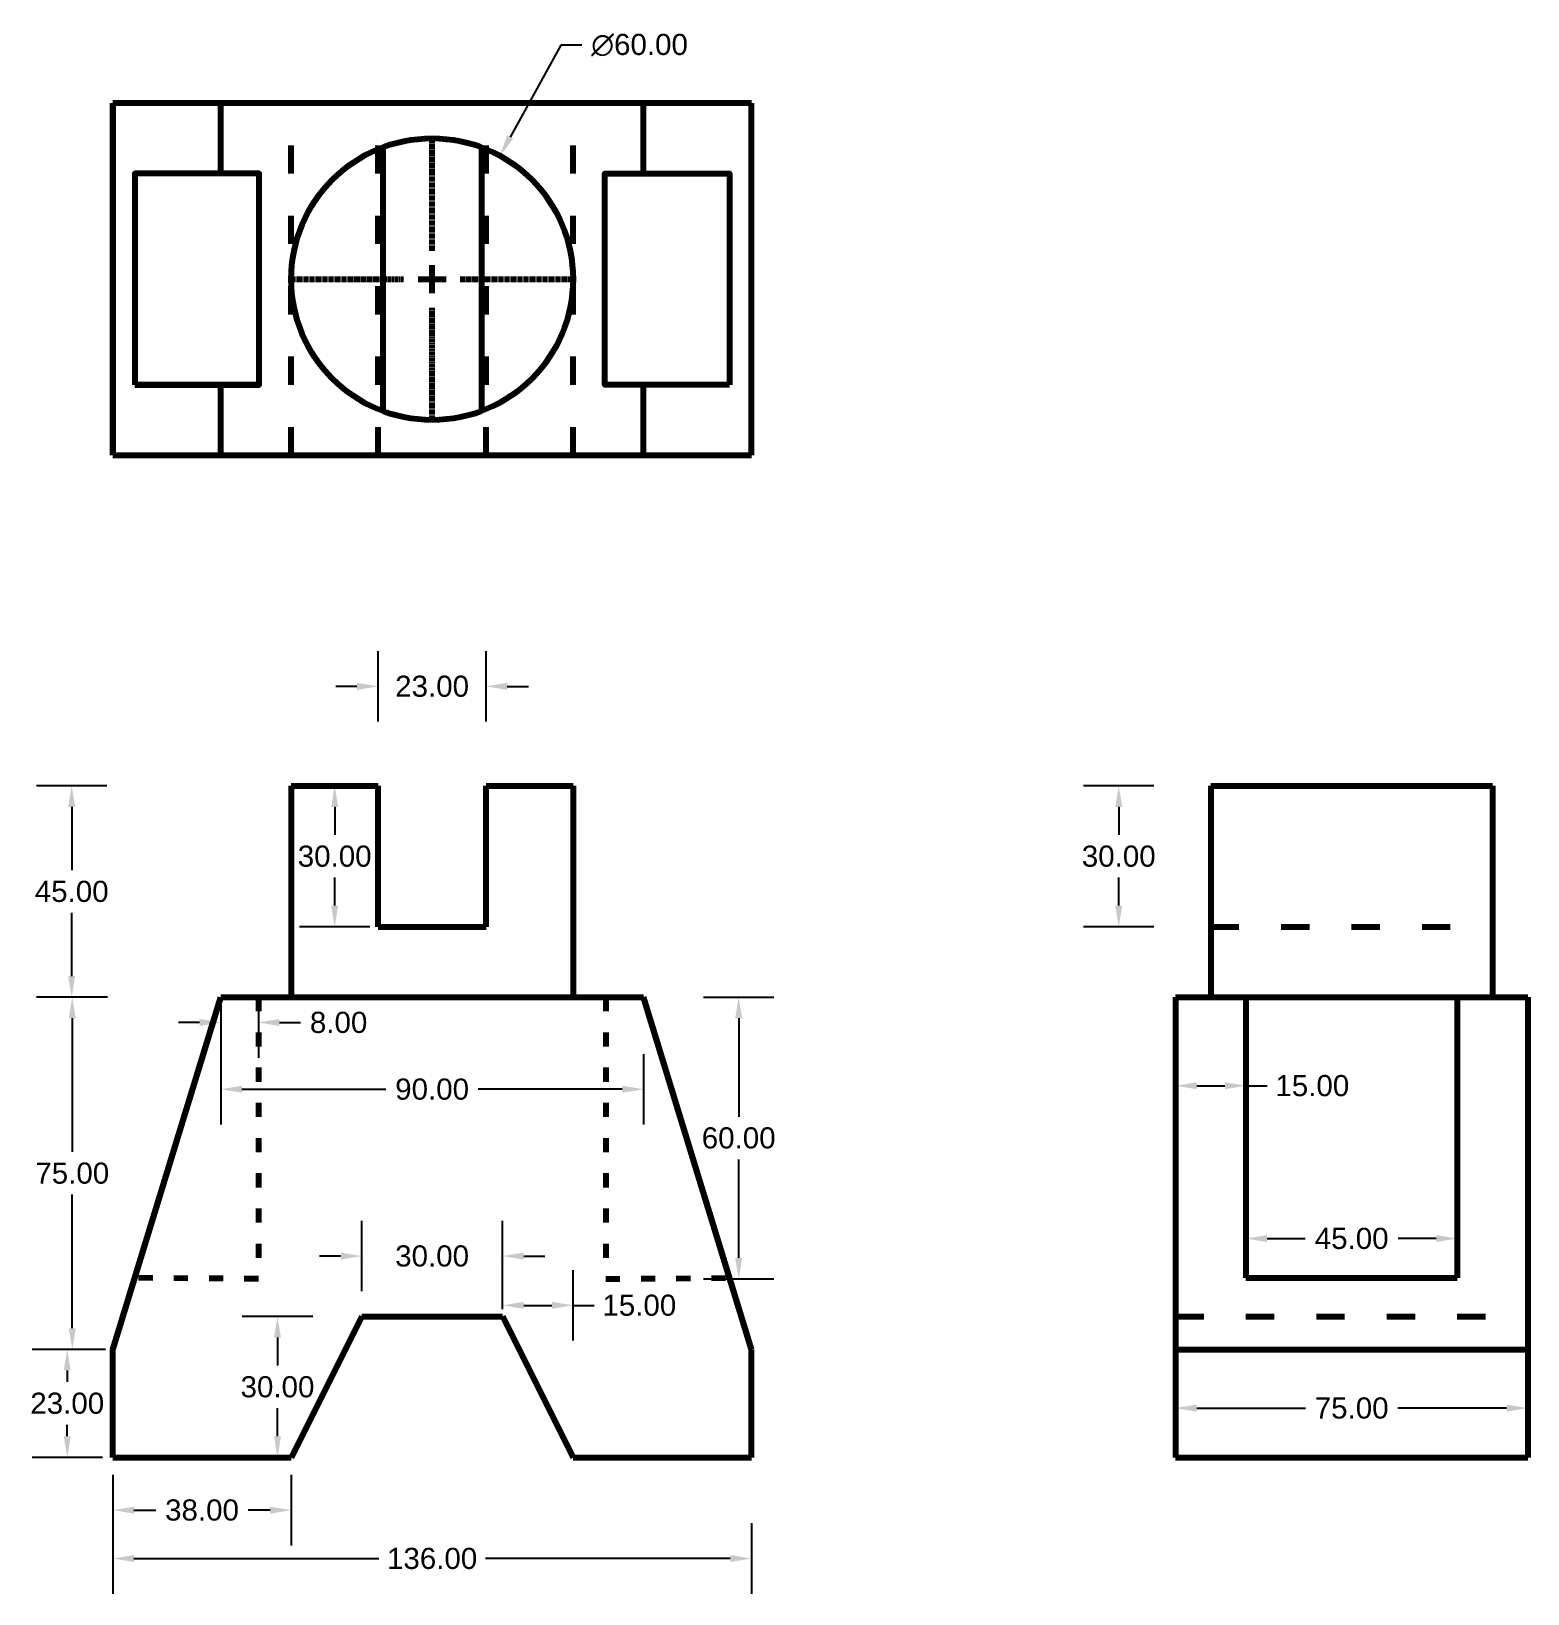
# Model space of a CAD drawing. Header units: inches. Extents: x 4546 to 4864, y -31 to 302.
import ezdxf

# ---------------------------------------------------------------- set-up
doc = ezdxf.new("R2010")
doc.units = ezdxf.units.IN
doc.header["$LTSCALE"] = 0.5
doc.header["$MEASUREMENT"] = 0
doc.header["$PDMODE"] = 35
doc.linetypes.add('ACAD_ISO03W100', pattern=[30, 12, -18])
doc.linetypes.add('CENTER2', pattern=[1.125, 0.75, -0.125, 0.125, -0.125])
doc.styles.get("Standard").update_dxf_attribs({"font": 'arial.ttf'})
doc.dimstyles.new('ggg', dxfattribs={"dimscale": 25, "dimtxt": 0.18, "dimasz": 0.18, "dimexe": 0.3, "dimexo": 0.0625, "dimgap": 0.09, "dimtad": 0, "dimtih": 1, "dimtoh": 1, "dimzin": 0, "dimdsep": 46, "dimtxsty": 'Standard', "dimcen": 0.09, "dimadec": 0, "dimazin": 0, "dimtfac": 1, "dimtofl": 0, "dimtmove": 0, "dimatfit": 3, "dimfxl": 0.3, "dimfxlon": 1, "dimtolj": 1, "dimtzin": 0, "dimarcsym": 0})

# ---------------------------------------------------------------- blocks, each defined once
blk = doc.blocks.new('*U0')
at = {"color": 0, "linetype": 'CENTER2', "lineweight": 100, "transparency": 16777216}
for p, q in [((0, 6), (0, 30.12)), ((-30.12, 0), (-6, 0)), ((6, 0), (30.12, 0)), ((0, -30.12), (0, -6))]:
    blk.add_line(p, q, dxfattribs=at)
at = {"color": 0, "linetype": 'Continuous', "lineweight": 100, "transparency": 16777216}
for p, q in [((-3, 0), (3, 0)), ((0, -3), (0, 3))]:
    blk.add_line(p, q, dxfattribs=at)
blk = doc.blocks.new('*D1')
at = {"color": 0, "lineweight": -2, "transparency": 16777216}
for p, q in [((4616.11, 33.84), (4616.11, 48.84)), ((4646.11, 33.84), (4646.11, 48.84)), ((4611.61, 41.34), (4607.11, 41.34)), ((4650.61, 41.34), (4655.11, 41.34))]:
    blk.add_line(p, q, dxfattribs=at)
at = {"color": 0, "lineweight": 100, "transparency": 16777216}
for points in [[(4611.61, 42.09), (4611.61, 40.59), (4616.11, 41.34)], [(4650.61, 42.09), (4650.61, 40.59), (4646.11, 41.34)]]:
    blk.add_solid(points, dxfattribs=at)
at = {"layer": 'Defpoints', "color": 0, "lineweight": 100, "transparency": 16777216}
for p in [(4646.11, 41.34), (4616.11, 28.48), (4646.11, 28.48)]:
    blk.add_point(p, dxfattribs=at)
at = {"color": 0, "lineweight": 100, "transparency": 16777216, "insert": (4631.11, 41.34), "char_height": 4.5, "attachment_point": 5}
blk.add_mtext('\\A1;30.00', dxfattribs=at)
blk = doc.blocks.new('*D2')
at = {"color": 0, "lineweight": -2, "transparency": 16777216}
for p, q in [((4563.11, -5.26), (4563.11, -20.26)), ((4601.11, -5.26), (4601.11, -20.26)), ((4567.61, -12.76), (4572.28, -12.76)), ((4596.61, -12.76), (4591.94, -12.76))]:
    blk.add_line(p, q, dxfattribs=at)
at = {"color": 0, "lineweight": 100, "transparency": 16777216}
for points in [[(4567.61, -12.01), (4567.61, -13.51), (4563.11, -12.76)], [(4596.61, -12.01), (4596.61, -13.51), (4601.11, -12.76)]]:
    blk.add_solid(points, dxfattribs=at)
at = {"layer": 'Defpoints', "color": 0, "lineweight": 100, "transparency": 16777216}
for p in [(4563.11, -1.52), (4601.11, -1.52), (4601.11, -12.76)]:
    blk.add_point(p, dxfattribs=at)
at = {"color": 0, "lineweight": 100, "transparency": 16777216, "insert": (4582.11, -12.76), "char_height": 4.5, "attachment_point": 5}
blk.add_mtext('\\A1;38.00', dxfattribs=at)
blk = doc.blocks.new('*D3')
at = {"color": 0, "lineweight": -2, "transparency": 16777216}
for p, q in [((4563.11, -15.57), (4563.11, -30.57)), ((4699.11, -15.57), (4699.11, -30.57)), ((4567.61, -23.07), (4619.74, -23.07)), ((4694.61, -23.07), (4642.48, -23.07))]:
    blk.add_line(p, q, dxfattribs=at)
at = {"color": 0, "lineweight": 100, "transparency": 16777216}
for points in [[(4567.61, -22.32), (4567.61, -23.82), (4563.11, -23.07)], [(4694.61, -22.32), (4694.61, -23.82), (4699.11, -23.07)]]:
    blk.add_solid(points, dxfattribs=at)
at = {"layer": 'Defpoints', "color": 0, "lineweight": 100, "transparency": 16777216}
for p in [(4563.11, -1.52), (4699.11, -1.52), (4699.11, -23.07)]:
    blk.add_point(p, dxfattribs=at)
at = {"color": 0, "lineweight": 100, "transparency": 16777216, "insert": (4631.11, -23.07), "char_height": 4.5, "attachment_point": 5}
blk.add_mtext('\\A1;136.00', dxfattribs=at)
blk = doc.blocks.new('*D4')
at = {"color": 0, "lineweight": -2, "transparency": 16777216}
for p, q in [((4560.91, 21.48), (4545.91, 21.48)), ((4553.41, 16.98), (4553.41, 14.53)), ((4553.41, 2.98), (4553.41, 5.43)), ((4560.91, -1.52), (4545.91, -1.52))]:
    blk.add_line(p, q, dxfattribs=at)
at = {"color": 0, "lineweight": 100, "transparency": 16777216}
for points in [[(4552.66, 16.98), (4554.16, 16.98), (4553.41, 21.48)], [(4552.66, 2.98), (4554.16, 2.98), (4553.41, -1.52)]]:
    blk.add_solid(points, dxfattribs=at)
at = {"layer": 'Defpoints', "color": 0, "lineweight": 100, "transparency": 16777216}
for p in [(4553.41, 21.48), (4563.11, 21.48), (4563.11, -1.52)]:
    blk.add_point(p, dxfattribs=at)
at = {"color": 0, "lineweight": 100, "transparency": 16777216, "insert": (4553.41, 9.98), "char_height": 4.5, "attachment_point": 5}
blk.add_mtext('\\A1;23.00', dxfattribs=at)
blk = doc.blocks.new('*D5')
at = {"color": 0, "lineweight": -2, "transparency": 16777216}
for p, q in [((4561.98, 96.48), (4546.98, 96.48)), ((4554.48, 91.98), (4554.48, 63.53)), ((4554.48, 25.98), (4554.48, 54.43)), ((4561.55, 21.48), (4546.98, 21.48))]:
    blk.add_line(p, q, dxfattribs=at)
at = {"color": 0, "lineweight": 100, "transparency": 16777216}
for points in [[(4553.73, 91.98), (4555.23, 91.98), (4554.48, 96.48)], [(4553.73, 25.98), (4555.23, 25.98), (4554.48, 21.48)]]:
    blk.add_solid(points, dxfattribs=at)
at = {"layer": 'Defpoints', "color": 0, "lineweight": 100, "transparency": 16777216}
for p in [(4554.48, 96.48), (4586.11, 96.48), (4563.11, 21.48)]:
    blk.add_point(p, dxfattribs=at)
at = {"color": 0, "lineweight": 100, "transparency": 16777216, "insert": (4554.48, 58.98), "char_height": 4.5, "attachment_point": 5}
blk.add_mtext('\\A1;75.00', dxfattribs=at)
blk = doc.blocks.new('*D6')
at = {"color": 0, "lineweight": -2, "transparency": 16777216}
for p, q in [((4561.86, 141.48), (4546.86, 141.48)), ((4554.36, 136.98), (4554.36, 123.53)), ((4554.36, 100.98), (4554.36, 114.43)), ((4561.86, 96.48), (4546.86, 96.48))]:
    blk.add_line(p, q, dxfattribs=at)
at = {"color": 0, "lineweight": 100, "transparency": 16777216}
for points in [[(4553.61, 136.98), (4555.11, 136.98), (4554.36, 141.48)], [(4553.61, 100.98), (4555.11, 100.98), (4554.36, 96.48)]]:
    blk.add_solid(points, dxfattribs=at)
at = {"layer": 'Defpoints', "color": 0, "lineweight": 100, "transparency": 16777216}
for p in [(4554.36, 141.48), (4601.11, 141.48), (4586.11, 96.48)]:
    blk.add_point(p, dxfattribs=at)
at = {"color": 0, "lineweight": 100, "transparency": 16777216, "insert": (4554.36, 118.98), "char_height": 4.5, "attachment_point": 5}
blk.add_mtext('\\A1;45.00', dxfattribs=at)
blk = doc.blocks.new('*D7')
at = {"color": 0, "lineweight": -2, "transparency": 16777216}
for p, q in [((4619.61, 155.17), (4619.61, 170.17)), ((4642.61, 155.17), (4642.61, 170.17)), ((4615.11, 162.67), (4610.61, 162.67)), ((4647.11, 162.67), (4651.61, 162.67))]:
    blk.add_line(p, q, dxfattribs=at)
at = {"color": 0, "lineweight": 100, "transparency": 16777216}
for points in [[(4615.11, 163.42), (4615.11, 161.92), (4619.61, 162.67)], [(4647.11, 163.42), (4647.11, 161.92), (4642.61, 162.67)]]:
    blk.add_solid(points, dxfattribs=at)
at = {"layer": 'Defpoints', "color": 0, "lineweight": 100, "transparency": 16777216}
for p in [(4642.61, 162.67), (4619.61, 111.48), (4642.61, 111.48)]:
    blk.add_point(p, dxfattribs=at)
at = {"color": 0, "lineweight": 100, "transparency": 16777216, "insert": (4631.11, 162.67), "char_height": 4.5, "attachment_point": 5}
blk.add_mtext('\\A1;23.00', dxfattribs=at)
blk = doc.blocks.new('*D8')
at = {"color": 0, "lineweight": -2, "transparency": 16777216}
for p, q in [((4617.86, 141.48), (4602.86, 141.48)), ((4610.36, 136.98), (4610.36, 131.03)), ((4610.36, 115.98), (4610.36, 121.93)), ((4617.86, 111.48), (4602.86, 111.48))]:
    blk.add_line(p, q, dxfattribs=at)
at = {"color": 0, "lineweight": 100, "transparency": 16777216}
for points in [[(4609.61, 136.98), (4611.11, 136.98), (4610.36, 141.48)], [(4609.61, 115.98), (4611.11, 115.98), (4610.36, 111.48)]]:
    blk.add_solid(points, dxfattribs=at)
at = {"layer": 'Defpoints', "color": 0, "lineweight": 100, "transparency": 16777216}
for p in [(4610.36, 141.48), (4619.61, 141.48), (4619.61, 111.48)]:
    blk.add_point(p, dxfattribs=at)
at = {"color": 0, "lineweight": 100, "transparency": 16777216, "insert": (4610.36, 126.48), "char_height": 4.5, "attachment_point": 5}
blk.add_mtext('\\A1;30.00', dxfattribs=at)
blk = doc.blocks.new('*D9')
at = {"color": 0, "lineweight": -2, "transparency": 16777216}
for p, q in [((4586.11, 84.37), (4586.11, 69.37)), ((4676.11, 84.37), (4676.11, 69.37)), ((4590.61, 76.87), (4621.28, 76.87)), ((4671.61, 76.87), (4640.95, 76.87))]:
    blk.add_line(p, q, dxfattribs=at)
at = {"color": 0, "lineweight": 100, "transparency": 16777216}
for points in [[(4590.61, 77.62), (4590.61, 76.12), (4586.11, 76.87)], [(4671.61, 77.62), (4671.61, 76.12), (4676.11, 76.87)]]:
    blk.add_solid(points, dxfattribs=at)
at = {"layer": 'Defpoints', "color": 0, "lineweight": 100, "transparency": 16777216}
for p in [(4586.11, 96.48), (4676.11, 96.48), (4676.11, 76.87)]:
    blk.add_point(p, dxfattribs=at)
at = {"color": 0, "lineweight": 100, "transparency": 16777216, "insert": (4631.11, 76.87), "char_height": 4.5, "attachment_point": 5}
blk.add_mtext('\\A1;90.00', dxfattribs=at)
blk = doc.blocks.new('*D10')
at = {"color": 0, "lineweight": -2, "transparency": 16777216}
for p, q in [((4605.68, 28.48), (4590.68, 28.48)), ((4598.18, 23.98), (4598.18, 18.03)), ((4598.18, 2.98), (4598.18, 8.93)), ((4599.55, -1.52), (4590.68, -1.52))]:
    blk.add_line(p, q, dxfattribs=at)
at = {"color": 0, "lineweight": 100, "transparency": 16777216}
for points in [[(4597.43, 23.98), (4598.93, 23.98), (4598.18, 28.48)], [(4597.43, 2.98), (4598.93, 2.98), (4598.18, -1.52)]]:
    blk.add_solid(points, dxfattribs=at)
at = {"layer": 'Defpoints', "color": 0, "lineweight": 100, "transparency": 16777216}
for p in [(4598.18, 28.48), (4616.11, 28.48), (4601.11, -1.52)]:
    blk.add_point(p, dxfattribs=at)
at = {"color": 0, "lineweight": 100, "transparency": 16777216, "insert": (4598.18, 13.48), "char_height": 4.5, "attachment_point": 5}
blk.add_mtext('\\A1;30.00', dxfattribs=at)
blk = doc.blocks.new('*D11')
at = {"color": 0, "lineweight": -2, "transparency": 16777216}
for p, q in [((4646.11, 30.04), (4646.11, 38.35)), ((4661.11, 23.35), (4661.11, 38.35)), ((4650.61, 30.85), (4656.61, 30.85)), ((4661.11, 30.85), (4665.61, 30.85))]:
    blk.add_line(p, q, dxfattribs=at)
at = {"color": 0, "lineweight": 100, "transparency": 16777216}
for points in [[(4650.61, 31.6), (4650.61, 30.1), (4646.11, 30.85)], [(4656.61, 31.6), (4656.61, 30.1), (4661.11, 30.85)]]:
    blk.add_solid(points, dxfattribs=at)
at = {"layer": 'Defpoints', "color": 0, "lineweight": 100, "transparency": 16777216}
for p in [(4661.11, 30.85), (4646.11, 28.48), (4661.11, -1.52)]:
    blk.add_point(p, dxfattribs=at)
at = {"color": 0, "lineweight": 100, "transparency": 16777216, "insert": (4675.23, 30.85), "char_height": 4.5, "attachment_point": 5}
blk.add_mtext('\\A1;15.00', dxfattribs=at)
blk = doc.blocks.new('*D12')
at = {"color": 0, "lineweight": -2, "transparency": 16777216}
for p, q in [((4586.11, 94.92), (4586.11, 83.58)), ((4594.11, 94.92), (4594.11, 83.58)), ((4581.61, 91.08), (4577.11, 91.08)), ((4598.61, 91.08), (4603.11, 91.08))]:
    blk.add_line(p, q, dxfattribs=at)
at = {"color": 0, "lineweight": 100, "transparency": 16777216}
for points in [[(4581.61, 91.83), (4581.61, 90.33), (4586.11, 91.08)], [(4598.61, 91.83), (4598.61, 90.33), (4594.11, 91.08)]]:
    blk.add_solid(points, dxfattribs=at)
at = {"layer": 'Defpoints', "color": 0, "lineweight": 100, "transparency": 16777216}
for p in [(4586.11, 96.48), (4594.11, 96.48), (4594.11, 91.08)]:
    blk.add_point(p, dxfattribs=at)
at = {"color": 0, "lineweight": 100, "transparency": 16777216, "insert": (4611.2, 91.08), "char_height": 4.5, "attachment_point": 5}
blk.add_mtext('\\A1;8.00', dxfattribs=at)
blk = doc.blocks.new('*D13')
at = {"color": 0, "lineweight": -2, "transparency": 16777216}
for p, q in [((4658.5, 299.22), (4647.72, 279.62)), ((4663, 299.22), (4658.5, 299.22)), ((4631.11, 247.13), (4631.11, 251.63)), ((4628.86, 249.38), (4633.36, 249.38))]:
    blk.add_line(p, q, dxfattribs=at)
at = {"color": 0, "lineweight": 100, "transparency": 16777216}
blk.add_solid([(4647.07, 279.98), (4648.38, 279.26), (4645.56, 275.67)], dxfattribs=at)
at = {"layer": 'Defpoints', "color": 0, "lineweight": 100, "transparency": 16777216}
for p in [(4645.56, 275.67), (4616.66, 223.09)]:
    blk.add_point(p, dxfattribs=at)
at = {"color": 0, "lineweight": 100, "transparency": 16777216, "insert": (4675.28, 299.22), "char_height": 4.5, "attachment_point": 5}
blk.add_mtext('\\A1;∅60.00', dxfattribs=at)
blk = doc.blocks.new('*D14')
at = {"color": 0, "lineweight": -2, "transparency": 16777216}
for p, q in [((4784.82, 141.48), (4769.82, 141.48)), ((4777.32, 136.98), (4777.32, 131.03)), ((4777.32, 115.98), (4777.32, 121.93)), ((4784.82, 111.48), (4769.82, 111.48))]:
    blk.add_line(p, q, dxfattribs=at)
at = {"color": 0, "lineweight": 100, "transparency": 16777216}
for points in [[(4776.57, 136.98), (4778.07, 136.98), (4777.32, 141.48)], [(4776.57, 115.98), (4778.07, 115.98), (4777.32, 111.48)]]:
    blk.add_solid(points, dxfattribs=at)
at = {"layer": 'Defpoints', "color": 0, "lineweight": 100, "transparency": 16777216}
for p in [(4777.32, 141.48), (4796.92, 141.48), (4796.92, 111.48)]:
    blk.add_point(p, dxfattribs=at)
at = {"color": 0, "lineweight": 100, "transparency": 16777216, "insert": (4777.32, 126.48), "char_height": 4.5, "attachment_point": 5}
blk.add_mtext('\\A1;30.00', dxfattribs=at)
blk = doc.blocks.new('*D15')
at = {"color": 0, "lineweight": -2, "transparency": 16777216}
for p, q in [((4789.42, 82.32), (4789.42, 70.12)), ((4804.42, 82.32), (4804.42, 70.12)), ((4793.92, 77.62), (4799.92, 77.62)), ((4804.42, 77.62), (4808.92, 77.62))]:
    blk.add_line(p, q, dxfattribs=at)
at = {"color": 0, "lineweight": 100, "transparency": 16777216}
for points in [[(4793.92, 78.37), (4793.92, 76.87), (4789.42, 77.62)], [(4799.92, 78.37), (4799.92, 76.87), (4804.42, 77.62)]]:
    blk.add_solid(points, dxfattribs=at)
at = {"layer": 'Defpoints', "color": 0, "lineweight": 100, "transparency": 16777216}
for p in [(4789.42, 83.88), (4804.42, 83.88), (4804.42, 77.62)]:
    blk.add_point(p, dxfattribs=at)
at = {"color": 0, "lineweight": 100, "transparency": 16777216, "insert": (4818.54, 77.62), "char_height": 4.5, "attachment_point": 5}
blk.add_mtext('\\A1;15.00', dxfattribs=at)
blk = doc.blocks.new('*D16')
at = {"color": 0, "lineweight": -2, "transparency": 16777216}
for p, q in [((4804.42, 38.25), (4804.42, 52.58)), ((4849.42, 38.25), (4849.42, 52.58)), ((4808.92, 45.08), (4816.99, 45.08)), ((4844.92, 45.08), (4836.84, 45.08))]:
    blk.add_line(p, q, dxfattribs=at)
at = {"color": 0, "lineweight": 100, "transparency": 16777216}
for points in [[(4808.92, 45.83), (4808.92, 44.33), (4804.42, 45.08)], [(4844.92, 45.83), (4844.92, 44.33), (4849.42, 45.08)]]:
    blk.add_solid(points, dxfattribs=at)
at = {"layer": 'Defpoints', "color": 0, "lineweight": 100, "transparency": 16777216}
for p in [(4849.42, 45.08), (4804.42, 36.69), (4849.42, 36.69)]:
    blk.add_point(p, dxfattribs=at)
at = {"color": 0, "lineweight": 100, "transparency": 16777216, "insert": (4826.92, 45.08), "char_height": 4.5, "attachment_point": 5}
blk.add_mtext('\\A1;45.00', dxfattribs=at)
blk = doc.blocks.new('*D17')
at = {"color": 0, "lineweight": -2, "transparency": 16777216}
for p, q in [((4789.42, 1.46), (4789.42, 16.46)), ((4864.42, 1.46), (4864.42, 16.46)), ((4793.92, 8.96), (4817.1, 8.96)), ((4859.92, 8.96), (4836.73, 8.96))]:
    blk.add_line(p, q, dxfattribs=at)
at = {"color": 0, "lineweight": 100, "transparency": 16777216}
for points in [[(4793.92, 9.71), (4793.92, 8.21), (4789.42, 8.96)], [(4859.92, 9.71), (4859.92, 8.21), (4864.42, 8.96)]]:
    blk.add_solid(points, dxfattribs=at)
at = {"layer": 'Defpoints', "color": 0, "lineweight": 100, "transparency": 16777216}
for p in [(4864.42, 8.96), (4789.42, -1.52), (4864.42, -1.52)]:
    blk.add_point(p, dxfattribs=at)
at = {"color": 0, "lineweight": 100, "transparency": 16777216, "insert": (4826.92, 8.96), "char_height": 4.5, "attachment_point": 5}
blk.add_mtext('\\A1;75.00', dxfattribs=at)
blk = doc.blocks.new('*D18')
at = {"color": 0, "lineweight": -2, "transparency": 16777216}
for p, q in [((4688.89, 96.48), (4703.89, 96.48)), ((4696.39, 91.98), (4696.39, 71.03)), ((4696.39, 40.98), (4696.39, 61.93)), ((4688.89, 36.48), (4703.89, 36.48))]:
    blk.add_line(p, q, dxfattribs=at)
at = {"color": 0, "lineweight": 100, "transparency": 16777216}
for points in [[(4695.64, 91.98), (4697.14, 91.98), (4696.39, 96.48)], [(4695.64, 40.98), (4697.14, 40.98), (4696.39, 36.48)]]:
    blk.add_solid(points, dxfattribs=at)
at = {"layer": 'Defpoints', "color": 0, "lineweight": 100, "transparency": 16777216}
for p in [(4668.11, 96.48), (4668.11, 36.48), (4696.39, 36.48)]:
    blk.add_point(p, dxfattribs=at)
at = {"color": 0, "lineweight": 100, "transparency": 16777216, "insert": (4696.39, 66.48), "char_height": 4.5, "attachment_point": 5}
blk.add_mtext('\\A1;60.00', dxfattribs=at)

msp = doc.modelspace()

# ---------------------------------------------------------------- linework, layer by layer
at = {"lineweight": 100}
for p, q in [((4563.111, 211.881), (4563.111, 286.881)), ((4699.111, 286.881), (4563.111, 286.881)), ((4563.111, 286.881), (4563.111, 211.881)), ((4586.111, 271.881), (4586.111, 286.881)), ((4676.111, 271.881), (4676.111, 286.881)), ((4699.111, 211.881), (4699.111, 286.881)), ((4699.111, 211.881), (4699.111, 286.881)), ((4620.611, 277.089), (4620.611, 221.672)), ((4641.611, 277.089), (4641.611, 221.672)), ((4594.305, 226.881), (4567.774, 226.881)), ((4586.111, 211.881), (4586.111, 226.881)), ((4676.111, 211.881), (4676.111, 226.881)), ((4563.111, 211.881), (4699.111, 211.881)), ((4601.111, 141.482), (4619.611, 141.482)), ((4601.111, 141.482), (4601.111, 96.482)), ((4619.611, 111.482), (4619.611, 141.482)), ((4642.611, 141.482), (4661.111, 141.482)), ((4642.611, 111.482), (4642.611, 141.482)), ((4661.111, 141.482), (4661.111, 96.482)), ((4796.917, 141.482), (4856.917, 141.482)), ((4796.917, 141.482), (4796.917, 96.482)), ((4856.917, 141.482), (4856.917, 96.482)), ((4619.611, 111.482), (4642.611, 111.482)), ((4563.111, 21.482), (4586.111, 96.482)), ((4586.111, 96.482), (4586.111, 96.482)), ((4586.111, 96.482), (4676.111, 96.482)), ((4699.111, 21.482), (4676.111, 96.482)), ((4789.417, 96.482), (4789.417, -1.518)), ((4789.417, 96.482), (4864.417, 96.482)), ((4804.417, 96.482), (4804.417, 36.689)), ((4849.417, 96.482), (4849.417, 36.689)), ((4864.417, 96.482), (4864.417, -1.518)), ((4804.417, 36.689), (4849.417, 36.689)), ((4616.111, 28.482), (4601.111, -1.518)), ((4616.111, 28.482), (4616.111, 28.482)), ((4616.111, 28.482), (4646.111, 28.482)), ((4646.111, 28.482), (4646.111, 28.482)), ((4646.111, 28.482), (4661.111, -1.518)), ((4563.111, -1.518), (4563.111, 21.482)), ((4563.111, 21.482), (4563.111, 21.482)), ((4563.111, 9.982), (4563.111, 21.482)), ((4699.111, -1.518), (4699.111, 21.482)), ((4789.417, 21.482), (4864.417, 21.482)), ((4563.111, -1.518), (4601.111, -1.518)), ((4601.111, -1.518), (4601.111, -1.518)), ((4661.111, -1.518), (4661.111, -1.518)), ((4661.111, -1.518), (4699.111, -1.518)), ((4789.417, -1.518), (4864.417, -1.518))]:
    msp.add_line(p, q, dxfattribs=at)
at = {"linetype": 'ACAD_ISO03W100', "lineweight": 100}
for p, q in [((4601.111, 211.881), (4601.111, 286.881)), ((4619.611, 211.881), (4619.611, 286.881)), ((4642.611, 211.881), (4642.611, 286.881)), ((4661.111, 211.881), (4661.111, 286.881)), ((4796.917, 111.482), (4856.917, 111.482)), ((4789.417, 28.482), (4864.417, 28.482))]:
    msp.add_line(p, q, dxfattribs=at)
at = {"linetype": 'ACAD_ISO03W100', "lineweight": 100, "ltscale": 0.5}
for p, q in [((4594.111, 96.482), (4594.111, 36.482)), ((4668.111, 96.482), (4668.111, 36.482)), ((4594.111, 36.482), (4567.774, 36.689)), ((4668.111, 36.482), (4694.447, 36.689))]:
    msp.add_line(p, q, dxfattribs=at)
at = {"lineweight": 100}
for points in [[(4567.774, 226.881), (4594.305, 226.881), (4594.305, 271.881), (4567.774, 271.881)], [(4694.447, 226.881), (4667.917, 226.881), (4667.917, 271.881), (4694.447, 271.881)]]:
    msp.add_lwpolyline(points, close=True, dxfattribs=at)
msp.add_circle((4631.111, 249.381), 30, dxfattribs=at)

# ---------------------------------------------------------------- block references
at = {"linetype": 'CENTER2', "lineweight": 100}
msp.add_blockref('*U0', (4631.111, 249.381), dxfattribs=at)

# ---------------------------------------------------------------- dimensions: what is measured, and where the dimension line sits
at = {"lineweight": 100}
dim = msp.add_diameter_dim_2p(p1=(4616.664, 223.088), p2=(4645.557, 275.673), dimstyle='ggg', dxfattribs=at)
dim.commit()
dim.dimension.update_dxf_attribs({"geometry": '*D13', "text_midpoint": (4675.281, 299.225), "dimtype": 131})
for base, p1, p2, picture, middle in [((4642.611, 162.674), (4619.611, 111.482), (4642.611, 111.482), '*D7', (4631.111, 162.674)), ((4594.111, 91.08), (4586.111, 96.482), (4594.111, 96.482), '*D12', (4611.201, 91.08)), ((4676.111, 76.875), (4586.111, 96.482), (4676.111, 96.482), '*D9', (4631.111, 76.875)), ((4804.417, 77.619), (4789.417, 83.878), (4804.417, 83.878), '*D15', (4818.54, 77.619)), ((4849.417, 45.084), (4804.417, 36.689), (4849.417, 36.689), '*D16', (4826.917, 45.084)), ((4646.111, 41.342), (4616.111, 28.482), (4646.111, 28.482), '*D1', (4631.111, 41.342)), ((4661.111, 30.85), (4646.111, 28.482), (4661.111, -1.518), '*D11', (4675.234, 30.85)), ((4864.417, 8.955), (4789.417, -1.518), (4864.417, -1.518), '*D17', (4826.917, 8.955)), ((4601.111, -12.761), (4563.111, -1.518), (4601.111, -1.518), '*D2', (4582.111, -12.761)), ((4699.111, -23.067), (4563.111, -1.518), (4699.111, -1.518), '*D3', (4631.111, -23.067))]:
    dim = msp.add_linear_dim(base=base, p1=p1, p2=p2, dimstyle='ggg', dxfattribs=at)
    dim.commit()
    dim.dimension.update_dxf_attribs({"geometry": picture, "text_midpoint": middle})
for base, p1, p2, picture, middle in [((4554.358, 141.482), (4586.111, 96.482), (4601.111, 141.482), '*D6', (4554.358, 118.982)), ((4610.361, 141.482), (4619.611, 111.482), (4619.611, 141.482), '*D8', (4610.361, 126.482)), ((4777.316, 141.482), (4796.917, 111.482), (4796.917, 141.482), '*D14', (4777.316, 126.482)), ((4554.482, 96.482), (4563.111, 21.482), (4586.111, 96.482), '*D5', (4554.482, 58.982)), ((4598.178, 28.482), (4601.111, -1.518), (4616.111, 28.482), '*D10', (4598.178, 13.482)), ((4553.415, 21.482), (4563.111, -1.518), (4563.111, 21.482), '*D4', (4553.415, 9.982))]:
    dim = msp.add_linear_dim(base=base, p1=p1, p2=p2, angle=90, dimstyle='ggg', dxfattribs=at)
    dim.commit()
    dim.dimension.update_dxf_attribs({"geometry": picture, "text_midpoint": middle})
dim = msp.add_linear_dim(base=(4696.391, 36.482), p1=(4668.111, 96.482), p2=(4668.111, 36.482), angle=90, dimstyle='ggg', dxfattribs=at)
dim.commit()
dim.dimension.update_dxf_attribs({"geometry": '*D18', "text_midpoint": (4696.391, 66.482), "dimtype": 128})

doc.saveas('drawing.dxf')
